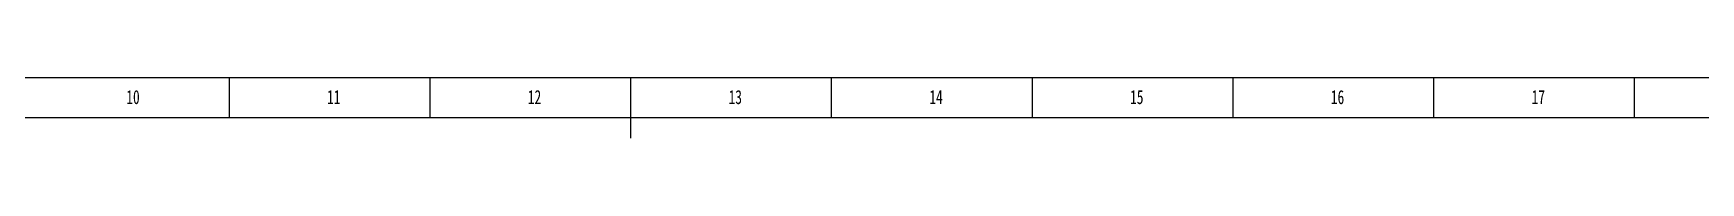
# Model space of a CAD drawing. Header units: millimetres. Extents: x 0 to 1189, y 0 to 841.
# Drawn here: x 453.3 to 868.5, y 826 to 841 of the extents above; entities that cross this region are included whole.
import ezdxf

# ---------------------------------------------------------------- set-up
doc = ezdxf.new("R2010")
doc.units = ezdxf.units.MM
doc.layers.add('10', color=7, linetype='Continuous')
doc.layers.add('5', color=7, linetype='Continuous')
doc.styles.add('SLDTEXTSTYLE5', font='TXT', dxfattribs={"width": 0.7})

msp = doc.modelspace()

# ---------------------------------------------------------------- linework, layer by layer
at = {"layer": '5', "color": 7}
msp.add_line((1189, 841), (0, 841), dxfattribs=at)
at = {"layer": '5'}
for p, q in [((502, 841), (502, 831.05)), ((552, 841), (552, 831.05)), ((652, 841), (652, 831.05)), ((702, 841), (702, 831.05)), ((752, 841), (752, 831.05)), ((802, 841), (802, 831.05)), ((852, 841), (852, 831.05))]:
    msp.add_line(p, q, dxfattribs=at)
at = {"layer": '5', "lineweight": 25}
msp.add_line((602, 841), (602, 826), dxfattribs=at)
at = {"layer": '5', "color": 7, "lineweight": 25}
msp.add_line((1179, 831.05), (25, 831.05), dxfattribs=at)

# ---------------------------------------------------------------- texts
at = {"layer": '10', "char_height": 3.5, "attachment_point": 2, "style": 'SLDTEXTSTYLE5'}
for s, insert in [('10', (478.09, 837.98)), ('11', (528.09, 837.98)), ('12', (578.09, 837.98)), ('13', (628.09, 837.98)), ('14', (678.09, 837.98)), ('15', (728.09, 837.98)), ('16', (778.09, 837.98)), ('17', (828.09, 837.98))]:
    msp.add_mtext(s, dxfattribs=dict(at, insert=insert))

doc.saveas('drawing.dxf')
